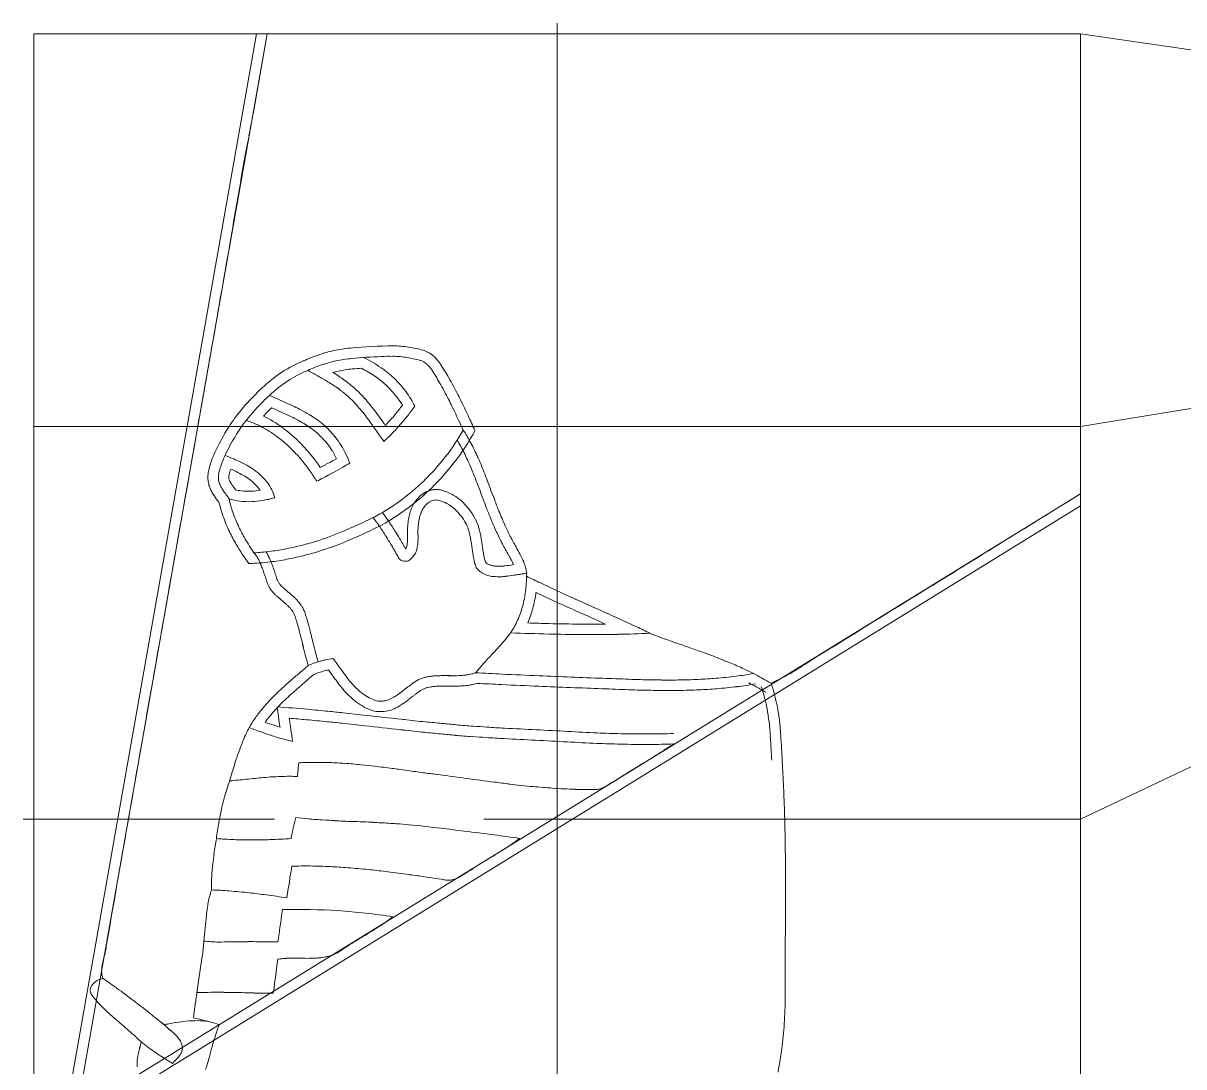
# Model space of a CAD drawing. Header units: millimetres. Extents: x 160 to 2377, y 550 to 2070.
# Drawn here: x 160 to 1268, y 1074 to 2070 of the extents above; entities that cross this region are included whole.
import ezdxf

# ---------------------------------------------------------------- set-up
doc = ezdxf.new("R2010")
doc.units = ezdxf.units.MM
doc.layers.get('0').update_dxf_attribs({"color": 6, "lineweight": 0, "true_color": 0xff00ff})
for name, color, linetype, lineweight, true_color in [('1', 1, 'Continuous', 0, 0xff0000), ('2', 6, 'Continuous', 0, 0xff00ff), ('4', 3, 'Continuous', 0, 0x00ff00), ('B3', 4, 'Continuous', 0, 0x00ffff), ('giallo', 2, 'Continuous', 13, 0xffff00)]:
    doc.layers.add(name, color=color, linetype=linetype, lineweight=lineweight, true_color=true_color)

msp = doc.modelspace()

# ---------------------------------------------------------------- linework, layer by layer
msp.add_line((379.9, 1985.2), (393.1, 2060))
at = {"lineweight": 0}
msp.add_line((640.9, 1544.7), (640.8, 1542), dxfattribs=at)
for centre, radius, start, end in [((-1523.7, 2326.7), 1933.9, 349.1419, 349.829), ((-892.2, 2205.6), 1291, 348.301, 349.1419), ((-38285.6, 8583.4), 39223.6, 350.12898, 350.25431), ((-58507.8, 12102.2), 59749.7, 350.02744, 350.128985), ((-71547.6, 14395.1), 72989.5, 349.973466, 350.02744), ((510.1, 1631.7), 120.3, 88.5545, 93.9413), ((510.4, 1642.9), 109.2, 81.3735, 88.5545), ((512.9, 1659.6), 92.3, 73.5636, 81.3735), ((535.8, 1735), 13.5, 61.6981, 76.2932), ((534, 1731.6), 17.3, 48.8354, 61.6981), ((531.4, 1728.6), 21.3, 40.0886, 48.8354), ((522.1, 1720.8), 33.4, 33.1046, 40.0886), ((472, 1638.3), 108, 111.8472, 123.1868), ((338.1, 1601.4), 252.8, 29.708, 32.9926), ((479.3, 1627.2), 121.3, 123.1868, 133.882), ((218.7, 1533.3), 390.3, 27.0646, 29.708), ((124, 1485), 496.6, 26.2264, 27.0646), ((-111.9, 1368.7), 759.6, 25.5486, 26.2264), ((-263, 1296.5), 927, 25.1908, 25.5486), ((-229442.5, 42311.6), 233333.3, 349.943279, 349.973466), ((498.7, 1593.5), 159, 142.252, 148.8115), ((-2161.7, 403.4), 3025.3, 24.9927, 25.1908), ((543.3, 1566.5), 211.1, 148.8115, 154.5024), ((-155461.6, 254785.5), 297700.9, 301.70965, 301.744849), ((458, 1636.8), 103.5, 191.648, 199.0574), ((485.5, 1646.2), 132.5, 199.0574, 205.6038), ((309.6, 1962.2), 408.3, 292.3807, 296.8683), ((504.1, 1655.2), 153.2, 205.6038, 210.5097), ((554.5, 1684.9), 211.7, 210.5097, 214.6821), ((356.6, 1841.2), 278.5, 284.0323, 287.2027), ((348.3, 1868.3), 306.8, 287.2027, 292.3807), ((437672.3, -75999.8), 444191.4, 169.943279, 169.960664), ((370.3, 1770.8), 206.7, 272.8089, 276.8353), ((354.3, 1542.5), 34.1, 33.5171, 40.0287), ((367.5, 1794.3), 230.3, 276.8353, 280.6497), ((364.8, 1808.4), 244.6, 280.6497, 284.0323), ((347.2, 1537.8), 42.6, 27.6935, 33.5171), ((340.8, 1534.4), 49.8, 23.5515, 27.6935), ((312.1, 1521.9), 81.1, 20.306, 23.5515), ((299.9, 1517.4), 94.2, 18.8187, 20.306), ((-104.4, 1379.6), 521.3, 18.1865, 18.8187), ((658.7, 1630.3), 281.9, 198.1865, 199.2601), ((523.4, 1543), 117.4, 352.3658, 359.5241), ((1022.1, 2306.9), 854.7, 243.503, 244.4793), ((473.6, 1565.6), 85.9, 199.2601, 201.2053), ((413.7, 1542.2), 21.5, 200.6338, 207.2879), ((415.9, 1543.3), 24, 207.2879, 213.5899), ((417.9, 1544.6), 26.4, 213.5899, 218.7719), ((1211.7, 2703.9), 1294.6, 244.4793, 245.2726), ((424.6, 1550), 35, 218.7719, 223.2717), ((429.4, 1554.5), 41.6, 223.2717, 226.3695), ((447.9, 1573.9), 68.4, 226.3695, 228.785), ((456.1, 1583.3), 80.9, 228.785, 229.9044), ((667, 1833.8), 408.3, 229.9044, 230.4026), ((665.8, 1832.4), 406.4, 229.9027, 230.4029), ((240.9, 1318.7), 260.2, 49.6685, 50.4026), ((537, 1541.1), 103.7, 344.7478, 352.3658), ((1332.9, 2967.2), 1584.5, 245.2726, 245.6991), ((2688.4, 5969), 4878.1, 245.6991, 245.9422), ((2687.9, 5968), 4877, 245.6991, 245.9422), ((-43266, 73193.7), 84244.9, 301.632655, 301.70965), ((360.4, 1459.4), 75.6, 48.3064, 49.6685), ((370, 1470.3), 61.1, 45.624, 48.3064), ((385.8, 1486.4), 38.5, 42.2451, 45.624), ((390.2, 1490.3), 32.7, 37.4512, 42.2451), ((396.1, 1494.9), 25.1, 31.985, 37.4512), ((397.9, 1496), 23.1, 25.4792, 31.985), ((543.8, 1539.3), 96.7, 336.0825, 344.7478), ((-3672.7, -8279.5), 10725.8, 65.81847, 65.94219), ((-3674.9, -8284.3), 10731.1, 65.8185, 65.94217), ((399.6, 1496.8), 21.2, 18.6899, 25.4792), ((253.5, 1448.4), 175.1, 16.586, 18.3776), ((173.7, 1424.6), 258.4, 15.111, 16.586), ((553.1, 1535.1), 86.5, 326.9175, 336.0825), ((8.2, -82), 1739.8, 65.5114, 65.8185), ((88.7, 94.8), 1545.6, 64.837, 65.5114), ((116.7, 1409.2), 317.4, 14.2722, 15.111), ((-373.1, 1284.6), 822.8, 13.7513, 14.2722), ((339.9, 629.4), 954.9, 63.979, 64.837), ((5162.4, 2639.3), 4876.1, 193.7513, 193.8641), ((5164.3, 2639.8), 4878, 193.7513, 193.8641), ((755.3, 1551.6), 336.7, 193.8641, 194.2936), ((786.7, 1559.6), 369.1, 194.2936, 195.3568), ((502.8, 1212.6), 255.3, 100.5977, 102.2978), ((310.9, 1353), 182.3, 36.4195, 37.3305), ((1420.7, 666.5), 943.7, 122.1798, 122.9498), ((-465.4, 2499.6), 1375.9, 310.2912, 310.719), ((642.1, 1519.9), 219.1, 195.3568, 196.7367), ((456, 1407.1), 55, 109.7951, 115.5926), ((464.8, 1382.8), 80.9, 105.013, 109.7951), ((469.7, 1364.2), 100.1, 102.2978, 105.013), ((151.7, 1235.6), 380.1, 35.7887, 36.4195), ((-250.7, 945.4), 876.2, 35.5572, 35.7888), ((1075.8, 1893.7), 754.4, 215.5572, 215.8262), ((672.2, 1821.2), 432.4, 301.2691, 302.9498), ((734.3, 1076.9), 485, 130.9144, 132.3208), ((1035.3, 729.6), 944.6, 130.2912, 130.9144), ((691.1, 1615.9), 279.8, 215.8265, 217.6001), ((558.9, 1514.1), 113.1, 217.6001, 220.3907), ((550.9, 1415.2), 31, 117.0273, 124.3731), ((551.4, 1414.3), 32.1, 110.1615, 117.0273), ((553.4, 1408.8), 37.9, 103.8451, 110.1615), ((554.6, 1403.9), 42.9, 98.9476, 103.8451), ((557.3, 1386.7), 60.3, 94.8186, 98.9476), ((558.4, 1373.4), 73.7, 92.1612, 94.8186), ((560.7, 1313.7), 133.4, 90.1868, 92.1612), ((561.3, 1123.6), 323.5, 88.7711, 90.1907), ((561.3, 1122.5), 324.7, 88.7727, 90.1868), ((571.2, 1582.5), 135.5, 268.7727, 272.1618), ((573.1, 1532.1), 85, 272.1618, 275.1346), ((575.6, 1503.9), 56.7, 275.1346, 278.7766), ((576.8, 1496.1), 48.8, 278.7766, 283.7555), ((579.2, 1486.2), 38.6, 283.7555, 289.3532), ((638.6, 1036.4), 467.2, 61.01, 62.0478), ((510.5, 805.2), 731.5, 60.1806, 61.01), ((824.2, 1557.7), 128, 292.9961, 295.6684), ((809.6, 1588.2), 161.8, 295.6684, 298.0455), ((798.2, 1609.5), 186, 298.0455, 299.8119), ((754.8, 1685.2), 273.3, 299.8119, 301.2691), ((78273.1, -12373.6), 79203.6, 169.960664, 170.001835), ((579.9, 1246.4), 255.7, 132.3208, 134.2578), ((541.3, 1499.1), 89.9, 220.3907, 225.3823), ((519.5, 1477.1), 58.9, 225.3823, 231.5494), ((514.5, 1470.8), 50.9, 231.5494, 239.862), ((435.7, 1544.1), 141.4, 305.2177, 307.7704), ((130887.3, -166812.6), 212841.3, 127.769061, 127.770398), ((595.7, 1344.3), 114.6, 125.8634, 127.3249), ((561.8, 1391.1), 56.8, 123.7878, 125.8634), ((551.5, 1414.4), 32, 124.3731, 131.6087), ((761.1, 1397.8), 120.7, 15.6146, 20.3832), ((733.4, 1390.1), 149.4, 11.329, 15.6146), ((504.6, 1319.2), 150.9, 137.2822, 140.8573), ((548.6, 1278.5), 210.9, 134.2578, 137.2822), ((510.5, 1463.9), 42.9, 239.862, 248.9151), ((501.8, 1441.6), 19, 249.3997, 264.6127), ((501.7, 1440.9), 18.2, 264.6127, 280.126), ((501.2, 1443.7), 21.1, 280.126, 291.8592), ((495.6, 1457.5), 36, 291.8592, 300.8364), ((489.5, 1467.8), 48, 300.8364, 305.2177), ((712.1, 1385.8), 171.2, 8.1089, 11.329), ((490.9, 1330.3), 133.3, 140.8573, 145.4824), ((635.1, 1374.8), 248.9, 5.4389, 8.1089), ((471.9, 1343.4), 110.2, 145.4824, 150.5689), ((578, 1369.4), 306.3, 3.8528, 5.4389), ((193.5, 1343.5), 691.6, 2.7973, 3.8528), ((68417.9, -10636.2), 69196.4, 170.001835, 170.090577), ((-1376.8, 1266.8), 2263.9, 2.5288, 2.7974), ((1647.6, 1400.4), 763.5, 182.5289, 183.3251), ((-417.4, 1280.4), 1305, 2.2358, 3.3224), ((542.6, 1279.8), 197.1, 160.1727, 164.0631), ((587.7, 1266.9), 244.1, 164.0631, 167.5592), ((-833, 1264.2), 1720.9, 1.2896, 2.2358), ((619.7, 1259.9), 276.8, 167.5592, 170.2524), ((722.3, 1242.2), 381, 170.2524, 172.5481), ((-1132.5, 1257.5), 2020.5, 0.6253, 1.2896), ((-2370, 1244), 3258.1, 0.1022, 0.6253), ((42648.5, -6134.3), 43036.8, 170.09058, 170.2031), ((414, 1217.2), 78.4, 161.2429, 165.4737), ((-2820.5, 1243.2), 3708.6, 359.8612, 0.1022), ((454.1, 1208), 119.5, 169.1877, 171.8005), ((436.6, 1211.4), 101.7, 165.4737, 169.1877), ((-20630.5, 1286.3), 21518.6, 359.76113, 359.86118), ((-20627.8, 1286.3), 21515.9, 359.76113, 359.86119), ((527.3, 1197.5), 193.4, 171.8005, 173.8537), ((705.8, 1178.3), 373, 173.8537, 175.7551), ((48.2, 1227.1), 286.4, 353.2786, 355.7551), ((203.8, 1192.3), 35.7, 349.2332, 354.1367), ((11606.4, 1151.9), 10718.6, 179.76113, 179.94294), ((334, 1151.8), 100.3, 165.3258, 167.5566), ((-47.5, 1251.7), 294, 345.3258, 346.087), ((153.7, 1201.8), 86.7, 346.087, 349.2332), ((264.1, 1165), 29.2, 172.2479, 178.7077), ((258.9, 1165.1), 24, 178.7077, 188.5351), ((289.9, 1161.5), 55.3, 167.5566, 172.2479), ((236.8, 1143.6), 13.7, 129.1258, 140.3062), ((239.6, 1140.2), 18.1, 119.404, 129.1258), ((240.1, 1139.3), 19.1, 110.4727, 119.404), ((239.2, 1141.8), 16.5, 100.855, 110.4727), ((254.3, 1164.4), 19.3, 188.5351, 199.4975), ((7.6, 813), 413.8, 54.2624, 56.4846), ((4287.2, 1159.2), 3399.4, 179.9429, 180.2658), ((231.3, 1146.7), 7.26, 176.6628, 197.4699), ((231.6, 1146.7), 7.55, 156.824, 176.6628), ((234.1, 1147.6), 10.1, 197.4699, 215.0435), ((234.6, 1145.4), 10.9, 140.3062, 156.824), ((309.1, 1206.8), 105.7, 217.9516, 221.9702), ((-148.8, 595.6), 681.5, 52.5309, 54.2624), ((839.9, 1070.5), 519.4, 171.8177, 172.9382), ((468.7, 1143.2), 419.1, 356.581, 0.0364), ((339.6, 1234.2), 146.7, 221.9702, 225.3801), ((-286.6, 415.8), 908.1, 52.0347, 52.5309), ((-716.1, -134.6), 1606.3, 51.6616, 52.0347), ((1297.4, 1013.8), 980.5, 172.9382, 173.7537), ((361.7, 1256.6), 178.2, 225.3801, 227.5333), ((481, 1386.9), 354.9, 227.5333, 229.0591), ((115.6, 917), 265.5, 51.5345, 51.6616), ((-149485.4, -187389.7), 240764.7, 51.530258, 51.534478), ((-149355.1, -187225.7), 240555.2, 51.530258, 51.534481), ((-558, -2375.8), 3605.5, 75.7133, 75.8604), ((756.9, 1705), 775.9, 229.0591, 229.6552), ((-221.2, 553.5), 734.9, 49.0258, 49.6552), ((353.8, 820.4), 299.4, 99.0048, 101.3957), ((320.7, 1139.1), 36.3, 223.9584, 226.6606), ((346.8, 1166.7), 74.3, 226.6606, 228.5494), ((343, 1162.5), 68.6, 228.5494, 229.2008), ((1141.7, 2087.7), 1290.9, 229.2008, 229.351), ((1137.1, 2082.4), 1283.8, 229.2005, 229.3514), ((328.6, 979.3), 138.5, 95.4889, 99.0048), ((326.1, 1005.4), 112.3, 89.6632, 95.4889), ((326.3, 1038.7), 79, 82.7173, 89.6632), ((105.4, 229.1), 917.5, 75.4218, 75.7133), ((264.4, 833.5), 292.6, 74.6584, 75.7689), ((263.6, 830.5), 295.6, 73.5536, 74.6584), ((525.3, 1046.6), 190.4, 160.8036, 162.6415), ((472.9, 1064.9), 134.9, 158.6201, 160.8036), ((488.9, 1142), 398.9, 353.0388, 356.581), ((33.4, 846.7), 346.6, 47.468, 49.0258), ((148.5, 972.1), 176.4, 45.2842, 47.468), ((205.5, 1110.4), 68.4, 347.5758, 349.0881), ((373.3, 1221.1), 159.5, 230.8359, 233.7528), ((220, 1014.2), 124.1, 46.8787, 49.351), ((278.7, 1076.9), 38.2, 42.4224, 46.8787), ((286.3, 1083.8), 27.9, 32.5681, 42.4224), ((297.1, 1090.7), 15, 19.1197, 32.5681), ((809.3, 963.1), 486.5, 163.7777, 164.5616), ((564.6, 1034.3), 231.6, 162.6415, 163.7777), ((374.5, 1064.3), 106.8, 166.9991, 170.0757), ((498.3, 1035.7), 233.8, 166.4215, 166.9991), ((-340.8, 1238.3), 629.4, 346.4216, 346.6363), ((-339.3, 1238), 627.8, 346.4215, 346.6366), ((99.1, 1133.8), 177.3, 346.6366, 347.5758), ((422.9, 1288.8), 243.4, 233.7528, 236.114), ((453.2, 1333.9), 297.8, 236.114, 237.3605), ((293, 1097.8), 21.1, 323.0806, 330.8634), ((298.8, 1091.3), 13.2, 9.9321, 19.1197), ((297.2, 1091.8), 14.8, 342.9743, 351.3368), ((299.7, 1091.5), 12.3, 0.4013, 9.9321), ((299.4, 1091.5), 12.6, 351.3368, 0.4013), ((-357.5, 1276.2), 721.6, 344.3713, 344.818), ((1552.3, 757.9), 1257.3, 164.5616, 164.818), ((500.9, 1140.5), 386.8, 349.2777, 353.0388), ((301.8, 1076), 33.1, 174.8509, 184.0769), ((313, 1075), 44.3, 170.0757, 174.8509), ((813.9, 1897), 966.5, 237.3605, 238.0523), ((361.7, 1023.7), 79.6, 135.5398, 138.0282), ((235.7, 1147.4), 97, 315.5398, 317.5831), ((276.1, 1110.5), 42.2, 317.5831, 323.0806), ((138.7, 1134.3), 205.5, 342.0681, 343.3961), ((-29.5, 1184.4), 381.1, 343.3961, 344.3713)]:
    msp.add_arc(centre, radius, start, end, dxfattribs=at)
at = {"layer": '1'}
for p, q in [((670, 2060), (670, 2070)), ((170, 2060), (170, 560)), ((170, 2060), (1170, 2060)), ((670, 2060), (670, 560)), ((1170, 2060), (1170, 560)), ((160, 1310), (170, 1310)), ((170, 1310), (400, 1310)), ((600, 1310), (1170, 1310))]:
    msp.add_line(p, q, dxfattribs=at)
at = {"layer": '2'}
for p, q in [((606.3, 1625.4), (606.3, 1625.4)), ((608.7, 1619), (608.7, 1619)), ((537, 1583.5), (537, 1583.5)), ((537, 1576.5), (537, 1576.5)), ((629.5, 1572.1), (629.5, 1572.1)), ((633.3, 1565.3), (633.3, 1565.3)), ((631.6, 1543.5), (631.6, 1543.5)), ((634.7, 1543.9), (634.7, 1543.9)), ((486.5, 1399.2), (486.5, 1399.2)), ((522.6, 1395.2), (522.6, 1395.2)), ((558.8, 1301.3), (558.8, 1301.3)), ((581.3, 1298.7), (581.3, 1298.7)), ((419.2, 1177.4), (419.2, 1177.4)), ((435.2, 1177.2), (435.2, 1177.2))]:
    msp.add_line(p, q, dxfattribs=at)
msp.add_arc((516.7, 1320.4), 431.6, 91.9709, 95.7492, dxfattribs=at)
at = {"layer": '2', "lineweight": 0}
for centre, radius, start, end in [((493.8, 1602.8), 149.2, 108.7863, 114.5384), ((484.7, 1629.4), 121.1, 102.4009, 108.7863), ((482.2, 1640.9), 109.3, 94.5951, 102.4009), ((428.9, 1636.9), 127.1, 54.9946, 63.7413), ((439.7, 1652.3), 108.4, 46.521, 54.9946), ((773.1, 2334.7), 686.9, 240.2049, 241.1219), ((297.3, 1471.9), 298.4, 59.011, 61.1219), ((445.7, 1658.7), 99.6, 36.6306, 46.521), ((353.3, 1565.1), 189.7, 57.1918, 59.011), ((386, 1615.9), 129.2, 54.9879, 57.1918), ((395.6, 1629.6), 112.5, 52.0269, 54.9879), ((409.9, 1647.8), 89.3, 48.7041, 52.0269), ((564.2, 1533.9), 247.5, 133.0773, 136.968), ((713.2, 2430.3), 783.1, 246.0425, 246.6491), ((95.2, 998.7), 776.1, 66.037, 66.6491), ((261.2, 1372.4), 367.2, 64.5255, 66.037), ((402, 1638.4), 101.6, 45.0765, 48.8641), ((383.4, 1619.8), 127.9, 41.701, 45.0765), ((454.6, 1665.3), 88.5, 26.1366, 36.6306), ((542.7, 1553.9), 218.1, 136.968, 141.1124), ((339.1, 1535.9), 186.1, 62.4025, 64.5255), ((354.7, 1565.7), 152.4, 59.0134, 62.4025), ((377.9, 1604.3), 107.4, 54.9766, 59.0134), ((369, 1607), 147.2, 39.1979, 41.701), ((314.5, 1562.5), 217.6, 37.1388, 39.1979), ((239.1, 1924.8), 368.3, 321.3121, 323.2137), ((343.3, 1599.7), 95.8, 65.2752, 71.9384), ((340.2, 1593), 103.2, 58.8534, 65.2752), ((385.4, 1614.9), 94.5, 49.7051, 54.9766), ((396, 1627.5), 78, 43.9031, 49.7051), ((212.2, 1485.1), 345.8, 34.7778, 37.1388), ((352.8, 1832.1), 221.6, 315.9607, 319.0247), ((327.9, 1853.7), 254.6, 319.0247, 321.3121), ((337, 1587.8), 109.3, 53.1159, 58.8534), ((326.9, 1574.3), 126.1, 47.7741, 53.1159), ((406.4, 1634.5), 65.6, 38.0198, 45.7701), ((393.2, 1624.2), 82.4, 31.1014, 38.0198), ((1101.2, 2102.4), 736.5, 214.7778, 215.8864), ((386.1, 1799.8), 175.2, 312.5142, 315.9607), ((390.3, 1790.2), 218.9, 322.2825, 330.2594), ((449.3, 1596.5), 156.2, 28.399, 33.0104), ((319.8, 1566.4), 136.8, 43.218, 47.7741), ((382.5, 1617.7), 95, 25.897, 31.1014), ((391.6, 1565.3), 221.8, 24.5299, 28.399), ((463.2, 1605.7), 121.9, 157.591, 159.1193), ((569.9, 1561.8), 237.2, 156.9138, 157.591), ((42.8, 1786.4), 335.8, 336.9138, 337.3923), ((279.7, 1461.1), 209.4, 67.1074, 69.5969), ((310.7, 1534.4), 129.8, 63.9455, 67.1074), ((301.6, 1549.3), 161.8, 39.0288, 43.218), ((348.4, 1601.2), 132.9, 21.4975, 25.897), ((391, 1789.6), 217.9, 314.2879, 322.2825), ((346.1, 1544.5), 271.9, 22.231, 24.5299), ((374, 1635.6), 27.6, 169.0476, 179.2007), ((392.5, 1632), 46.4, 161.2263, 169.0476), ((409.3, 1626.3), 64.1, 159.1193, 161.2263), ((320.4, 1554.3), 107.7, 59.2309, 63.9455), ((337.1, 1582.3), 75.1, 53.5843, 59.2309), ((343.9, 1591.6), 63.6, 45.7453, 53.5843), ((290.4, 1540.3), 176.2, 35.4885, 39.0288), ((264.8, 1522), 207.6, 32.2274, 35.4885), ((149.5, 2211.1), 647.2, 298.0104, 298.291), ((73.4, 2352.5), 807.8, 298.291, 299.0125), ((235.2, 2060.7), 474.1, 299.0125, 299.9542), ((11.6, 1407.8), 633.2, 20.7248, 22.231), ((361.9, 1636.2), 15.5, 180.7718, 190.968), ((364.6, 1636.7), 18.2, 190.968, 200.3563), ((367.6, 1637.8), 21.4, 200.3563, 207.0841), ((354.7, 1602.6), 48.1, 36.734, 45.7453), ((358.2, 1605.2), 43.8, 25.9793, 36.734), ((-6170.5, 14092), 14104.6, 297.95033, 298.01043), ((393.6, 1786.9), 214.2, 306.0406, 314.2879), ((-808.4, 1097.5), 1510, 20.4634, 20.7248), ((379.9, 1644.1), 35.3, 207.0841, 212.3237), ((386.9, 1648.6), 43.5, 212.3237, 214.8086), ((499.5, 1726.8), 180.7, 214.8086, 216.0284), ((216.9, 1521.3), 168.8, 34.7209, 36.0284), ((359.9, 1606), 41.9, 14.9799, 25.9793), ((3477.3, 2696.8), 3064.5, 200.4638, 200.5921), ((1650.7, 2010.5), 1113.1, 200.5922, 201.0135), ((322.5, 1594.5), 40.3, 32.0462, 34.7209), ((373.8, 1672.1), 58.8, 253.0182, 263.2559), ((375.4, 1685.5), 72.3, 263.2559, 272.4875), ((374.9, 1697.3), 84.1, 272.4875, 279.3625), ((369, 1732.9), 120.2, 279.3625, 285.1118), ((400, 1778.2), 203.4, 297.5764, 306.0406), ((563.6, 1593.5), 25.3, 145.0465, 153.9942), ((559.7, 1596.2), 20.5, 132.1254, 145.0465), ((555.1, 1601.3), 13.6, 116.2519, 132.1254), ((554.4, 1602.6), 12.2, 106.2914, 116.2519), ((554.3, 1603.1), 11.6, 96.0783, 106.2914), ((554.3, 1602.8), 12, 86.3893, 96.0783), ((554.2, 1600.9), 13.9, 77.398, 86.3893), ((549.7, 1584.2), 31.1, 61.0949, 76.0366), ((545.6, 1576.8), 39.6, 47.8586, 61.0949), ((1096.2, 1797.5), 519.2, 201.0135, 201.6305), ((360.1, 1492.9), 170.3, 34.7557, 38.061), ((571.1, 1590), 33.5, 161.9212, 169.4561), ((569.8, 1590.4), 32.2, 153.9942, 161.9212), ((541.3, 1572), 46, 37.55, 47.8586), ((534.6, 1566.9), 54.5, 28.081, 37.55), ((960.1, 1743.5), 372.7, 201.6305, 204.0444), ((290.4, 1444.6), 255.1, 32.0555, 34.7557), ((612.6, 1583.3), 75.6, 175.7634, 179.8861), ((564.8, 1586.9), 27.7, 168.9383, 175.7634), ((565.1, 1591.1), 27.5, 169.4561, 177.7829), ((551.1, 1575.6), 35.9, 19.9943, 28.0928), ((536, 1570.2), 51.9, 13.2651, 19.9943), ((813.6, 1678.1), 212.3, 204.0444, 207.2431), ((241, 1413.6), 313.4, 30.5824, 32.0555), ((495.2, 1576.6), 41.8, 350.395, 357.3934), ((734.7, 1583.1), 197.7, 179.8931, 180.5247), ((191.5, 1578.1), 345.6, 0.1623, 0.5247), ((403.6, 1578.7), 133.5, 359.0445, 0.1623), ((475.5, 1577.5), 61.5, 357.3934, 359.0413), ((524.1, 1567.3), 64.1, 9.6472, 13.2651), ((392, 1544.9), 198.1, 7.5891, 9.6472), ((696.4, 1614.2), 78.9, 204.9246, 207.7106), ((805.2, 1671.4), 201.8, 207.7106, 209.4511), ((-279.2, 1106.2), 917.7, 29.7216, 30.5824), ((519.2, 1571.9), 17.3, 325.7939, 340.5347), ((515.6, 1573.2), 21.1, 340.5347, 350.395), ((2876.9, 1876), 2308.7, 187.5891, 187.7018), ((709.8, 1582.9), 122, 187.7018, 188.192), ((732.2, 1586.1), 144.5, 188.192, 189.4477), ((805.2, 1671.4), 201.8, 209.4511, 209.4522), ((1150, 1866.1), 597.8, 209.4522, 209.6908), ((142.3, 1291.5), 562.2, 29.4368, 29.6908), ((399.9, 1436.9), 266.4, 28.8114, 29.4368), ((514.3, 1499.8), 135.8, 27.9343, 28.8105), ((547.3, 1517.3), 98.5, 24.6325, 27.9343), ((524.3, 1563.4), 6.95, 198.604, 230.5825), ((524.7, 1563.9), 7.64, 230.5825, 261.0604), ((524.8, 1564.2), 7.96, 261.0604, 290.3201), ((525, 1563.6), 7.28, 290.3201, 320.947), ((520.2, 1571.2), 16, 310.4855, 325.7939), ((672.6, 1576.2), 84.1, 189.4477, 191.0938), ((652, 1572.2), 63.2, 191.0938, 196.7556), ((629.2, 1565.3), 39.4, 196.7556, 203.9291), ((585.6, 1534.8), 56.4, 20.2703, 24.6325), ((594, 1538), 47.4, 13.881, 20.2703), ((610.9, 1565.5), 23.9, 222.4897, 230.1224), ((609.8, 1564.2), 22.2, 230.1224, 238.0326), ((609.9, 1564.4), 22.4, 238.0326, 245.8072), ((610.9, 1566.7), 24.9, 245.8072, 253.1786), ((611.9, 1569.8), 28.2, 253.1786, 264.1427), ((614, 1590.3), 48.8, 264.1427, 272.48), ((613.3, 1606.3), 64.9, 272.48, 276.5888), ((599.5, 1725.5), 184.8, 276.5888, 279.0224), ((512.2, 2275.4), 741.6, 279.0224, 279.2635), ((680.3, 1244.6), 302.8, 98.6725, 99.2632), ((680.3, 1244.6), 302.8, 99.2632, 99.2641), ((658.2, 1389.9), 155.8, 97.3158, 98.6719), ((647.9, 1470), 75, 95.3616, 97.3158), ((604, 1540.4), 37.1, 6.6549, 13.881), ((499.7, 1584.3), 158.5, 320.4768, 322.5493), ((723.2, 4027.2), 2541.1, 267.7974, 268.6221), ((703.4, 3201.7), 1715.4, 268.6221, 269.626), ((701.9, 2973), 1486.7, 269.626, 270.9896), ((707.5, 2646.2), 1159.8, 270.9896, 272.5335), ((947.9, 1967), 515.5, 248.4815, 249.6783), ((44.2, 1991.2), 769.4, 317.2262, 317.8134), ((400.8, 1668), 288.1, 317.8134, 318.773), ((441.1, 1632.7), 234.6, 318.773, 320.4768), ((1151.6, 2517.2), 1102.2, 249.6783, 250.4967), ((1780.7, 4293.4), 2986.4, 250.4967, 250.751), ((3252.7, -977.2), 3601.7, 137.2262, 137.3823), ((290.2, 24.9), 1534.8, 70.2562, 70.751), ((529.9, 692.8), 825.2, 69.1963, 70.2562), ((663.9, 1045.4), 447.9, 67.7577, 69.1963), ((742, 1327.6), 193.4, 139.181, 140.8234), ((839.9, 1242.9), 322.9, 137.9098, 139.181), ((834.2, 1248.1), 315.1, 137.3823, 137.9098), ((692.3, 1114.9), 372.9, 65.5615, 67.7577), ((733.9, 1206.4), 272.4, 62.9918, 65.5615), ((784.3, 5056.2), 3611.5, 266.9481, 267.352), ((938.6, 8391.5), 6950.4, 267.35199, 267.64315), ((1238.9, 15689.7), 14254.8, 267.64315, 267.7653), ((24.2, -15439.5), 16898.1, 87.66225, 87.7653), ((981.6, 8504), 7064.5, 267.82478, 268.02865), ((784.9, 2789.9), 1347.1, 268.0286, 268.4955), ((780.1, 2607.5), 1164.6, 268.4955, 269.4884), ((776.2, 2168.5), 725.6, 269.4884, 270.7463), ((777.6, 2059.9), 617, 270.7463, 272.5405), ((784.3, 1909), 465.9, 272.5405, 274.6054), ((788.3, 1859.9), 416.7, 274.6054, 277.2068), ((797.4, 1788.1), 344.3, 277.2068, 280.0687), ((489.7, 1336.9), 129, 151.9672, 154.8217), ((644.3, 2108.2), 759.7, 249.3084, 250.2717), ((301.4, -9.1), 1420, 84.782, 85.4482), ((2847, 1761.3), 2458.6, 188.3008, 188.4318), ((-1996.4, 1043.4), 2437.7, 8.2997, 8.4318), ((243.7, -641.3), 2054.8, 84.2281, 84.782), ((197.4, -1099), 2514.9, 83.8993, 84.2281), ((-153.3, -4379.8), 5814.3, 83.68308, 83.89929), ((24786.5, 220911.5), 220853.2, 263.68307, 263.691868), ((517.6, 1323.8), 159.8, 154.8217, 157.3866), ((515.6, 1749.5), 378.6, 250.2717, 251.6363), ((494.7, 1686.3), 312, 251.6363, 253.8054), ((469.7, 1600.4), 222.5, 253.8054, 256.3739), ((-714.8, 1230.3), 1142.5, 7.9714, 8.2997), ((-163.7, 1307.5), 586, 7.513, 7.9714), ((647.8, 2550.2), 1161.7, 263.6919, 263.8132), ((892.2, 4804.1), 3428.9, 263.8132, 264.1596), ((742.1, 3336.5), 1953.6, 264.1596, 264.6184), ((643.2, 2190), 802.9, 263.9699, 264.9737), ((666.2, 2451.7), 1065.7, 264.9737, 265.8451), ((680, 2641.2), 1255.6, 265.8451, 266.4506), ((729.9, 3447.1), 2063.1, 266.4506, 266.9229), ((844.9, 5585.2), 4204.3, 266.9229, 267.3355), ((605.7, 1289.9), 254.2, 159.3503, 161.0093), ((537.6, 1315.5), 181.4, 157.3866, 159.3503), ((525.6, -1276), 2664.3, 86.6844, 87.3355), ((782.3, 3107.5), 1726.7, 266.5913, 267.5256), ((756.7, 2513.6), 1132.2, 267.5256, 268.6794), ((753, 2356), 974.6, 268.6794, 270.2741), ((-422.1, 3277.2), 2245.3, 301.5496, 302.1122), ((754.1, 2133.6), 752.2, 270.2741, 272.0894), ((417.1, 1940), 666.5, 302.1122, 303.1448), ((938.4, 1181.1), 604.3, 162.0614, 162.8125), ((656.5, 1272.4), 308, 161.0093, 162.0614), ((3783.1, 982.8), 3381.4, 173.5286, 173.6401), ((438.8, 1059.3), 305, 90.2492, 92.9089), ((439.1, 990.8), 373.5, 87.8459, 90.2492), ((437.3, 943.7), 420.7, 85.9703, 87.8459), ((5962.2, -7120.9), 9956.4, 121.54962, 121.62077), ((-886, 1731.1), 1301.2, 342.8154, 343.1143), ((1592.4, 978.8), 1288.9, 162.8125, 163.1143), ((3815.3, 979.3), 3413.7, 173.6401, 173.751), ((426.7, 793.1), 571.7, 84.3612, 85.9703), ((415.9, 683.2), 682.1, 83.2825, 84.3612), ((356.1, 176.2), 1192.6, 82.4666, 83.2825), ((296.2, -277.4), 1650.2, 82.2549, 82.4666), ((53, -2064.9), 3454.1, 82.1085, 82.2549), ((-689.3, -7420.8), 8861.2, 82.06032, 82.1085), ((1244.4, 6444.6), 5138.4, 262.0603, 262.1434), ((380.3, 35.9), 1328.4, 82.4494, 83.0086), ((-288.1, -5007.1), 6415.5, 82.19494, 82.44939), ((1419.1, 257.1), 1291.9, 121.8094, 122.233), ((1485, 150.9), 1416.8, 121.6208, 121.8094), ((296.3, 2072.5), 728.4, 274.7892, 276.0655), ((458.1, 550.3), 802.4, 94.907, 96.0655), ((426.7, 916.1), 435.3, 93.7175, 94.907), ((416.3, 1075.6), 275.4, 92.2221, 93.7175), ((414.8, 1115.3), 235.7, 90.1208, 92.2221), ((414.7, 1169.8), 181.2, 87.7241, 90.1208), ((1177.7, 5686.8), 4378.4, 262.1949, 262.5478), ((773.8, 2598.8), 1264, 262.5478, 263.2046), ((747.1, 2374.5), 1038.2, 263.2046, 264.4719), ((685.5, 1397.8), 64.2, 298.095, 302.2457), ((756, 1285.9), 68, 118.3251, 122.2457), ((1152.4, 680), 791.8, 122.233, 122.7741), ((711.9, 2011.5), 673.4, 264.4719, 266.0454), ((705.5, 1917.5), 579.2, 266.0454, 268.2261), ((701.4, 1787.3), 449, 268.2261, 270.703), ((706.2, 1353.6), 15.2, 272.9218, 281.2049), ((705.4, 1357.1), 18.9, 281.2049, 288.6412), ((704.4, 1360.3), 22.2, 288.6412, 293.929), ((698.9, 1372.7), 35.8, 293.929, 298.095), ((1086.3, 1149.8), 685.4, 166.3398, 167.1943), ((465.8, 1671.7), 362.8, 262.7869, 264.7158), ((482, 1846.8), 538.7, 264.7158, 266.2989), ((489.9, 1969.3), 661.4, 266.2989, 267.1842), ((546.1, 3110.1), 1803.7, 267.1842, 267.7204), ((1121.4, 1141.8), 721.4, 167.1943, 168.0272), ((183.3, -6001.6), 7315.3, 87.55911, 87.72036), ((463.7, 576), 731.6, 87.0492, 87.5591), ((464.1, 583.8), 723.8, 85.8416, 87.0492), ((485, 870.8), 436.1, 84.2858, 85.8416), ((-123.1, -4641.1), 5981.5, 83.45399, 83.74732), ((-123.1, -4641.1), 5981.5, 83.45394, 83.45399), ((185.8, -1949.1), 3271.8, 83.0574, 83.4539), ((251.5, -1409.9), 2728.6, 82.4537, 83.0573), ((911.3, 1193.4), 575.2, 170.1697, 171.6347), ((374.5, 1633.6), 343.3, 265.0038, 267.7804), ((378.4, 1735), 444.8, 267.7804, 270.2197), ((378.1, 1807.2), 517, 270.2197, 271.9857), ((368.9, 2075.3), 785.2, 271.9857, 273.4186), ((348.9, -675), 1987.3, 81.7465, 82.4537), ((490.6, 1483.8), 239.9, 303.3692, 305.2207), ((531.1, 1426.3), 169.6, 305.2207, 307.4229), ((608.4, 1238), 268.9, 171.6347, 173.7772), ((-234.8, 2658.1), 1620.2, 301.1909, 301.4432), ((288.6, 1802.2), 616.9, 301.4432, 302.2282), ((461.9, 1527.3), 292, 302.2282, 303.3692), ((559.7, 1243.3), 220, 173.7772, 177.2829), ((902.6, 1175.7), 494.1, 169.5599, 171.0285), ((429.4, 825.6), 439.8, 89.3874, 91.6616), ((428.5, 741.7), 523.7, 87.3033, 89.3874), ((425.9, 686.1), 579.3, 85.6096, 87.3033), ((413.4, 523.6), 742.3, 84.1135, 85.6096), ((730.3, 1047), 257.7, 122.6365, 123.9811), ((848.1, 863.1), 476.2, 121.6474, 122.6365), ((1068, 506.2), 895.4, 121.1909, 121.6474), ((494.9, 1246.4), 155.2, 177.2829, 181.4576), ((1406.1, 1096.2), 1003.8, 171.0285, 172.059), ((401.7, 410), 856.5, 83.0116, 84.1135), ((351.8, 2.6), 1267, 82.1056, 83.0116), ((312.1, -283.8), 1556.1, 81.5893, 82.1056), ((-45.3, -2700.5), 3999.1, 81.2671, 81.5893), ((562.6, 1279.7), 28.6, 288.0045, 295.3936), ((559.1, 1287.1), 36.7, 295.3936, 299.4632), ((533.6, 1332.1), 88.4, 299.4632, 302.0844), ((471, 1432), 206.4, 302.0844, 302.546), ((823.2, 880.1), 448.4, 122.3336, 122.546), ((664.2, 1131.3), 151.1, 121.5739, 122.3336), ((619.5, 1204.1), 65.7, 120.4216, 121.5739), ((327.2, 836.4), 406.3, 85.8252, 88.2214), ((318.8, 720.7), 522.2, 83.7117, 85.8252), ((566, 1267.4), 15.7, 255.0326, 267.0426), ((566, 1268), 16.3, 267.0426, 278.8223), ((565.7, 1270.2), 18.5, 278.8223, 288.0045), ((309.7, 638.7), 604.7, 82.1687, 83.7117), ((268.2, 336.9), 909.4, 80.9105, 82.1687), ((-7717.3, 2306.1), 8196.6, 352.30308, 352.41175), ((423.6, 654), 569.9, 86.2662, 91.6219), ((424.5, 667.2), 556.7, 80.8474, 86.2662), ((7161.1, 295.3), 6817.1, 172.30308, 172.43374), ((349.4, 1439), 276, 302.2201, 303.426), ((376.4, 1398), 227, 303.426, 305.3718), ((414.6, 1344.3), 161, 305.3718, 307.6822), ((940.6, 439.6), 885, 121.1063, 121.566), ((-269.7, 2445.4), 1457.7, 301.1063, 301.3854), ((189.4, 1692.9), 576.1, 301.3855, 302.2201), ((944.6, 1123), 616, 173.421, 174.6593), ((377, 1747.7), 555.9, 265.4195, 266.1333), ((377.3, 1751), 559.2, 266.1333, 266.845), ((363.7, 860.5), 332.6, 90.9906, 92.9731), ((370.4, 473.2), 719.9, 89.6432, 90.9906), ((362, -877.8), 2071, 89.2498, 89.6432), ((401.3, 2121), 928.1, 269.2498, 270.1276), ((604.1, 980), 248.4, 122.581, 123.9664), ((719.5, 799.4), 462.7, 121.566, 122.581), ((1102, 1047.5), 782.1, 170.2261, 171.185), ((1855.1, 970.5), 1466.4, 171.9314, 172.2766), ((413.2, 1118.6), 58.6, 96.2024, 99.7849), ((415.8, 1095.2), 82.1, 93.176, 96.2024), ((416.7, 1077.9), 99.5, 91.1969, 93.176), ((418.3, 1001.9), 175.5, 89.7109, 91.1969), ((417.1, 774.5), 402.9, 88.5708, 89.7082), ((431.8, 1362.3), 185.1, 268.5708, 271.0466), ((433.1, 1291.1), 113.9, 271.0503, 273.2755), ((435.4, 1251.8), 74.5, 273.2755, 276.0267), ((436.5, 1240.7), 63.4, 276.0267, 279.891), ((439.2, 1225.7), 48.1, 279.891, 284.3261), ((440.3, 1221), 43.3, 284.3261, 289.8144), ((442.4, 1215.4), 37.3, 289.8144, 295.7281), ((443, 1214.1), 35.9, 295.7281, 302.1105), ((443, 1214), 35.8, 302.1105, 308.5018), ((1091.2, 1049.2), 771.1, 171.185, 171.5848), ((11068.5, -279), 10764.1, 172.27663, 172.40405), ((8719.3, -79.3), 8482.3, 171.58475, 171.70529), ((341.3, 797.8), 347, 91.1853, 92.5706), ((344.1, 662.6), 482.2, 90.0102, 91.1853), ((344.1, 562.6), 582.2, 89.2583, 90.0102), ((337.1, 15.7), 1129.1, 88.7185, 89.2583), ((309.6, -1213), 2358.2, 88.4964, 88.7185), ((439.7, 3744.7), 2601.2, 268.4964, 268.6977), ((407.4, 2323.9), 1180.1, 268.6977, 269.2167), ((399.4, 1739), 595.1, 269.2167, 269.9474)]:
    msp.add_arc(centre, radius, start, end, dxfattribs=at)
at = {"layer": '4'}
for p, q in [((1170, 2060), (2377, 1883)), ((2377, 1883), (1170, 1685)), ((1170, 1310), (2377, 1883))]:
    msp.add_line(p, q, dxfattribs=at)
at = {"layer": 'B3'}
msp.add_line((1170, 2060), (2377, 1883), dxfattribs=at)
at = {"layer": 'giallo'}
for p, q in [((382.9, 2060), (197.1, 1009.8)), ((393.1, 2060), (210.9, 1030)), ((170, 1685), (1170, 1685)), ((1170, 1620.8), (210.9, 1030)), ((1170, 1609.1), (197.1, 1009.8)), ((535.8, 1430), (536.9, 1430.9))]:
    msp.add_line(p, q, dxfattribs=at)
for centre, radius, start, end in [((493.8, 1602.8), 159.2, 108.7863, 114.5384), ((484.7, 1629.4), 131.1, 102.4009, 108.7863), ((482.2, 1640.9), 119.3, 94.6443, 102.4009), ((516.7, 1320.4), 441.6, 90.4262, 95.7363), ((510.4, 1642.9), 119.2, 81.3735, 88.5545), ((512.9, 1659.6), 102.3, 73.5636, 81.3735), ((535.8, 1735), 23.5, 61.6981, 76.2932), ((534, 1731.6), 27.3, 48.8354, 61.6981), ((531.4, 1728.6), 31.3, 40.0886, 48.8354), ((472, 1638.3), 118, 111.8472, 123.1868), ((516.7, 1320.4), 421.6, 94.563, 95.7492), ((428.9, 1636.9), 117.1, 54.9946, 62.427), ((522.1, 1720.8), 43.4, 33.1046, 40.0886), ((338.1, 1601.4), 262.8, 29.708, 32.9926), ((479.3, 1627.2), 131.3, 123.1868, 133.882), ((484.7, 1629.4), 111.1, 102.4009, 105.2635), ((353.3, 1565.1), 199.7, 57.1918, 59.2103), ((482.2, 1640.9), 99.3, 94.5951, 102.4009), ((386, 1615.9), 139.2, 54.9879, 57.1918), ((395.6, 1629.6), 122.5, 52.0269, 54.9879), ((439.7, 1652.3), 98.4, 46.521, 54.9946), ((218.7, 1533.3), 400.3, 27.0646, 29.708), ((564.2, 1533.9), 257.5, 133.0773, 136.968), ((409.9, 1647.8), 99.3, 48.7041, 52.0269), ((402, 1638.4), 111.6, 45.0765, 48.8641), ((445.7, 1658.7), 89.6, 31.3315, 46.521), ((542.7, 1553.9), 228.1, 136.968, 141.1124), ((383.4, 1619.8), 137.9, 41.701, 45.0765), ((369, 1607), 157.2, 39.1979, 41.701), ((124, 1485), 506.6, 26.2264, 27.0646), ((-111.9, 1368.7), 769.6, 25.5486, 26.2264), ((498.7, 1593.5), 169, 142.252, 148.8115), ((564.2, 1533.9), 237.5, 134.6598, 137.318), ((95.2, 998.7), 766.1, 66.037, 66.7737), ((261.2, 1372.4), 357.2, 64.5255, 66.037), ((314.5, 1562.5), 227.6, 37.1388, 39.1979), ((212.2, 1485.1), 355.8, 34.3872, 37.1388), ((327.9, 1853.7), 244.6, 319.0247, 321.3121), ((239.1, 1924.8), 358.3, 321.3121, 322.207), ((-263, 1296.5), 937, 25.1908, 25.5486), ((340.2, 1593), 113.2, 58.8534, 64.0945), ((337, 1587.8), 119.3, 53.1159, 58.8534), ((339.1, 1535.9), 176.1, 62.4025, 64.5255), ((354.7, 1565.7), 142.4, 59.0134, 62.4025), ((377.9, 1604.3), 97.4, 54.9766, 59.0134), ((352.8, 1832.1), 211.6, 316.348, 319.0247), ((-2161.7, 403.4), 3035.3, 24.8963, 25.1908), ((543.3, 1566.5), 221.1, 148.8115, 154.5691), ((326.9, 1574.3), 136.1, 47.7741, 53.1159), ((319.8, 1566.4), 146.8, 43.218, 47.7741), ((385.4, 1614.9), 84.5, 49.7051, 54.9766), ((396, 1627.5), 68, 43.9031, 49.7051), ((406.4, 1634.5), 55.6, 38.0198, 45.7701), ((390.3, 1790.2), 228.9, 322.2825, 331.5644), ((301.6, 1549.3), 171.8, 39.0288, 43.218), ((393.2, 1624.2), 72.4, 31.1014, 38.0198), ((449.3, 1596.5), 146.2, 28.399, 31.1016), ((391.6, 1565.3), 211.8, 24.5299, 28.399), ((409.3, 1626.3), 74.1, 159.1193, 161.2263), ((463.2, 1605.7), 131.9, 157.591, 159.1193), ((569.9, 1561.8), 247.2, 156.9138, 157.591), ((42.8, 1786.4), 325.8, 336.9138, 337.4358), ((290.4, 1540.3), 186.2, 34.5391, 39.0288), ((73.4, 2352.5), 797.8, 298.291, 298.9196), ((382.5, 1617.7), 85, 25.3827, 31.1014), ((346.1, 1544.5), 261.9, 22.231, 24.5299), ((374, 1635.6), 37.6, 169.0476, 179.2007), ((392.5, 1632), 56.4, 161.2263, 169.0476), ((392.5, 1632), 36.4, 160.1422, 169.0476), ((310.7, 1534.4), 119.8, 63.9455, 66.61), ((320.4, 1554.3), 97.7, 59.2309, 63.9455), ((-6170.5, 14092), 14094.6, 297.98723, 298.01043), ((149.5, 2211.1), 637.2, 298.0104, 298.291), ((391, 1789.6), 227.9, 314.2879, 322.2825), ((11.6, 1407.8), 623.2, 20.7248, 22.231), ((361.9, 1636.2), 25.5, 180.7718, 190.968), ((364.6, 1636.7), 28.2, 190.968, 200.3563), ((374, 1635.6), 17.6, 169.0476, 179.2007), ((361.9, 1636.2), 5.46, 180.7718, 190.968), ((364.6, 1636.7), 8.22, 190.968, 200.3563), ((367.6, 1637.8), 11.4, 200.3563, 207.0841), ((379.9, 1644.1), 25.3, 207.0841, 212.3237), ((386.9, 1648.6), 33.5, 212.3237, 214.8086), ((337.1, 1582.3), 65.1, 53.5843, 59.2309), ((343.9, 1591.6), 53.6, 45.7453, 53.5843), ((354.7, 1602.6), 38.1, 36.734, 45.7453), ((367.6, 1637.8), 31.4, 200.3563, 207.0841), ((379.9, 1644.1), 45.3, 207.0841, 212.3237), ((386.9, 1648.6), 53.5, 212.3237, 214.8086), ((499.5, 1726.8), 170.7, 214.8086, 216.0284), ((216.9, 1521.3), 178.8, 35.2768, 36.0284), ((373.8, 1672.1), 48.8, 256.9921, 263.2559), ((375.4, 1685.5), 62.3, 263.2559, 272.4875), ((374.9, 1697.3), 74.1, 272.4875, 278.793), ((358.2, 1605.2), 33.8, 33.9038, 36.734), ((393.6, 1786.9), 224.2, 306.0406, 314.2879), ((559.7, 1596.2), 30.5, 132.1254, 145.0465), ((555.1, 1601.3), 23.6, 116.2519, 132.1254), ((554.4, 1602.6), 22.2, 106.2914, 116.2519), ((554.3, 1603.1), 21.6, 96.0783, 106.2914), ((554.3, 1602.8), 22, 86.3893, 96.0783), ((554.2, 1600.9), 23.9, 77.398, 86.3893), ((549.7, 1584.2), 41.1, 61.0949, 76.0366), ((545.6, 1576.8), 49.6, 47.8586, 61.0949), ((-808.4, 1097.5), 1500, 20.4634, 20.7248), ((3477.3, 2696.8), 3074.5, 200.4638, 200.5921), ((499.5, 1726.8), 190.7, 214.8086, 216.0284), ((216.9, 1521.3), 158.8, 34.7996, 36.0284), ((458, 1636.8), 113.5, 192.6423, 199.0574), ((569.8, 1590.4), 42.2, 153.9942, 161.9212), ((563.6, 1593.5), 35.3, 145.0465, 153.9942), ((541.3, 1572), 56, 37.55, 47.8586), ((1650.7, 2010.5), 1123.1, 200.5922, 201.0135), ((1096.2, 1797.5), 529.2, 201.0135, 201.6305), ((485.5, 1646.2), 142.5, 199.0574, 205.6038), ((400, 1778.2), 213.4, 297.5764, 306.0406), ((360.1, 1492.9), 180.3, 34.7557, 37.5546), ((565.1, 1591.1), 37.5, 169.4561, 177.7829), ((571.1, 1590), 43.5, 161.9212, 169.4561), ((534.6, 1566.9), 64.5, 28.081, 37.55), ((551.1, 1575.6), 45.9, 19.9943, 28.0928), ((960.1, 1743.5), 382.7, 201.6305, 204.0444), ((309.6, 1962.2), 418.3, 292.3807, 296.8683), ((290.4, 1444.6), 265.1, 32.0555, 34.7557), ((241, 1413.6), 323.4, 30.5824, 32.0555), ((612.6, 1583.3), 85.6, 175.7634, 179.8861), ((564.8, 1586.9), 37.7, 168.9383, 175.7634), ((536, 1570.2), 61.9, 13.2651, 19.9943), ((813.6, 1678.1), 222.3, 204.0444, 207.2431), ((504.1, 1655.2), 163.2, 205.6038, 210.5097), ((348.3, 1868.3), 316.8, 287.2027, 292.3807), ((-279.2, 1106.2), 927.7, 29.8468, 30.5824), ((495.2, 1576.6), 31.8, 350.395, 357.3934), ((734.7, 1583.1), 207.7, 179.8931, 180.5247), ((191.5, 1578.1), 335.6, 0.1623, 0.5247), ((403.6, 1578.7), 123.5, 359.0445, 0.1623), ((475.5, 1577.5), 51.5, 357.3934, 359.0413), ((524.1, 1567.3), 74.1, 9.6472, 13.2651), ((392, 1544.9), 208.1, 7.5891, 9.6472), ((696.4, 1614.2), 88.9, 204.9246, 207.7106), ((554.5, 1684.9), 221.7, 210.5097, 216.1083), ((347.2, 1537.8), 52.6, 27.6935, 31.549), ((356.6, 1841.2), 288.5, 284.0323, 287.2027), ((515.6, 1573.2), 11.1, 331.487, 350.395), ((2876.9, 1876), 2298.7, 187.5891, 187.7018), ((709.8, 1582.9), 112, 187.7018, 188.192), ((732.2, 1586.1), 134.5, 188.192, 189.4477), ((672.6, 1576.2), 74.1, 189.4477, 191.0938), ((805.2, 1671.4), 211.8, 207.7106, 209.4511), ((1150, 1866.1), 607.8, 209.4522, 209.6908), ((142.3, 1291.5), 552.2, 29.4368, 29.6908), ((370.3, 1770.8), 216.7, 271.3489, 276.8353), ((340.8, 1534.4), 59.8, 23.5515, 27.6935), ((312.1, 1521.9), 91.1, 20.306, 23.5515), ((367.5, 1794.3), 240.3, 276.8353, 280.6497), ((299.9, 1517.4), 104.2, 18.8187, 20.306), ((364.8, 1808.4), 254.6, 280.6497, 284.0323), ((652, 1572.2), 53.2, 191.0938, 198.7832), ((609.9, 1564.4), 12.4, 228.5829, 245.8072), ((610.9, 1566.7), 14.9, 245.8072, 253.1786), ((611.9, 1569.8), 18.2, 253.1786, 264.1427), ((599.5, 1725.5), 174.8, 276.5888, 279.4655), ((399.9, 1436.9), 256.4, 28.8114, 29.4368), ((514.3, 1499.8), 125.8, 27.9343, 28.8105), ((547.3, 1517.3), 88.5, 23.8218, 27.9343), ((-104.4, 1379.6), 531.3, 18.1865, 18.8187), ((658.7, 1630.3), 271.9, 198.1865, 199.2601), ((614, 1590.3), 38.8, 264.1427, 272.48), ((613.3, 1606.3), 54.9, 272.48, 276.5888), ((473.6, 1565.6), 75.9, 199.2601, 201.2053), ((413.7, 1542.2), 11.5, 200.6338, 207.2879), ((415.9, 1543.3), 14, 207.2879, 213.5899), ((417.9, 1544.6), 16.4, 213.5899, 218.7719), ((424.6, 1550), 25, 218.7719, 223.2717), ((429.4, 1554.5), 31.6, 223.2717, 226.3695), ((447.9, 1573.9), 58.4, 226.3695, 228.785), ((456.1, 1583.3), 70.9, 228.785, 229.9044), ((667, 1833.8), 398.3, 229.9044, 230.4026), ((240.9, 1318.7), 270.2, 49.6685, 50.4026), ((360.4, 1459.4), 85.6, 48.3064, 49.6685), ((370, 1470.3), 71.1, 45.624, 48.3064), ((385.8, 1486.4), 48.5, 42.2451, 45.624), ((390.2, 1490.3), 42.7, 37.4512, 42.2451), ((537, 1541.1), 113.7, 344.7478, 352.6039), ((1211.7, 2703.9), 1304.6, 244.4869, 245.2726), ((1332.9, 2967.2), 1594.5, 245.2726, 245.6991), ((396.1, 1494.9), 35.1, 31.985, 37.4512), ((397.9, 1496), 33.1, 25.4792, 31.985), ((399.6, 1496.8), 31.2, 18.6899, 25.4792), ((543.8, 1539.3), 106.7, 336.8686, 344.7478), ((2687.9, 5968), 4887, 245.6991, 245.9422), ((253.5, 1448.4), 185.1, 16.586, 18.3776), ((173.7, 1424.6), 268.4, 15.111, 16.586), ((723.2, 4027.2), 2531.1, 268.1583, 268.6221), ((703.4, 3201.7), 1705.4, 268.6221, 269.626), ((-3674.9, -8284.3), 10721.1, 65.82307, 65.94217), ((116.7, 1409.2), 327.4, 14.2722, 15.111), ((-373.1, 1284.6), 832.8, 13.7513, 14.2722), ((701.9, 2973), 1476.7, 269.626, 270.5484), ((5164.3, 2639.8), 4868, 193.7513, 193.8641), ((755.3, 1551.6), 326.7, 193.8641, 194.2936), ((786.7, 1559.6), 359.1, 194.2936, 195.3568), ((642.1, 1519.9), 209.1, 195.3568, 196.5469), ((469.7, 1364.2), 90.1, 101.6263, 105.013), ((-250.7, 945.4), 866.2, 35.5572, 35.8289), ((1035.3, 729.6), 934.6, 130.2912, 130.9144), ((-465.4, 2499.6), 1385.9, 310.2912, 310.6612), ((456, 1407.1), 45, 109.7951, 113.9898), ((464.8, 1382.8), 70.9, 105.013, 109.7951), ((1075.8, 1893.7), 764.4, 215.5572, 215.8262), ((691.1, 1615.9), 289.8, 215.8265, 217.6001), ((734.3, 1076.9), 475, 130.9144, 132.3208), ((558.9, 1514.1), 123.1, 217.6001, 220.3907), ((541.3, 1499.1), 99.9, 220.3907, 225.3823), ((561.8, 1391.1), 46.8, 123.7878, 125.8634), ((551.5, 1414.4), 22, 124.3731, 131.6087), ((550.9, 1415.2), 21, 117.0273, 124.3731), ((551.4, 1414.3), 22.1, 110.1615, 117.0273), ((553.4, 1408.8), 27.9, 103.8451, 110.1615), ((554.6, 1403.9), 32.9, 98.9476, 103.8451), ((557.3, 1386.7), 50.3, 94.8186, 98.9476), ((558.4, 1373.4), 63.7, 92.1612, 94.8186), ((560.7, 1313.7), 123.4, 90.1868, 92.1612), ((561.3, 1122.5), 314.7, 88.7727, 90.1868), ((571.2, 1582.5), 145.5, 268.7727, 272.1618), ((573.1, 1532.1), 95, 272.1618, 275.1346), ((575.6, 1503.9), 66.7, 275.1346, 278.7766), ((576.8, 1496.1), 58.8, 278.7766, 283.7555), ((579.2, 1486.2), 48.6, 283.7555, 286.8914), ((784.3, 5056.2), 3621.5, 266.9776, 267.352), ((938.6, 8391.5), 6960.4, 267.35199, 267.64315), ((1238.9, 15689.7), 14264.8, 267.64315, 267.7653), ((24.2, -15439.5), 16888.1, 87.66225, 87.7653), ((981.6, 8504), 7074.5, 267.82478, 268.02865), ((784.9, 2789.9), 1357.1, 268.0286, 268.4955), ((780.1, 2607.5), 1174.6, 268.4955, 269.4884), ((776.2, 2168.5), 735.6, 269.4884, 270.7463), ((777.6, 2059.9), 627, 270.7463, 272.5405), ((784.3, 1909), 475.9, 272.5405, 274.6054), ((788.3, 1859.9), 426.7, 274.6054, 277.2068), ((797.4, 1788.1), 354.3, 277.2068, 280.0687), ((638.6, 1036.4), 457.2, 61.01, 62.0478), ((510.5, 805.2), 721.5, 60.1806, 61.01), ((761.1, 1397.8), 110.7, 15.6146, 20.3832), ((548.6, 1278.5), 200.9, 134.2578, 137.2822), ((579.9, 1246.4), 245.7, 132.3208, 134.2578), ((519.5, 1477.1), 68.9, 225.3823, 231.5494), ((514.5, 1470.8), 60.9, 231.5494, 239.862), ((489.5, 1467.8), 58, 300.8364, 305.2177), ((435.7, 1544.1), 151.4, 305.2177, 307.7704), ((130887.3, -166812.6), 212831.3, 127.769061, 127.770398), ((595.7, 1344.3), 104.6, 125.8634, 127.3249), ((733.4, 1390.1), 139.4, 11.329, 15.6146), ((490.9, 1330.3), 123.3, 140.8573, 144.0917), ((504.6, 1319.2), 140.9, 137.2822, 140.8573), ((2847, 1761.3), 2468.6, 188.0113, 188.4667), ((301.4, -9.1), 1430, 84.782, 85.9488), ((243.7, -641.3), 2064.8, 84.2281, 84.782), ((197.4, -1099), 2524.9, 83.8993, 84.2281), ((-153.3, -4379.8), 5824.3, 83.68308, 83.89929), ((510.5, 1463.9), 52.9, 239.862, 248.9151), ((24786.5, 220911.5), 220843.2, 263.68307, 263.691868), ((501.8, 1441.6), 29, 249.3997, 264.6127), ((501.7, 1440.9), 28.2, 264.6127, 280.126), ((501.2, 1443.7), 31.1, 280.126, 291.8592), ((495.6, 1457.5), 46, 291.8592, 300.8364), ((712.1, 1385.8), 161.2, 8.1089, 11.329), ((635.1, 1374.8), 238.9, 5.4389, 8.1089), ((515.6, 1749.5), 368.6, 250.2362, 251.6363), ((494.7, 1686.3), 302, 251.6363, 252.7761), ((647.8, 2550.2), 1151.7, 263.6919, 263.8132), ((892.2, 4804.1), 3418.9, 263.8132, 264.1596), ((742.1, 3336.5), 1943.6, 264.1596, 264.6184), ((643.2, 2190), 792.9, 263.9699, 264.9737), ((666.2, 2451.7), 1055.7, 264.9737, 265.8451), ((680, 2641.2), 1245.6, 265.8451, 266.4506), ((729.9, 3447.1), 2053.1, 266.4506, 266.9229), ((844.9, 5585.2), 4194.3, 266.9229, 267.3355), ((578, 1369.4), 296.3, 3.8528, 5.4389), ((525.6, -1276), 2674.3, 86.6844, 87.3355), ((782.3, 3107.5), 1716.7, 266.5913, 267.5256), ((756.7, 2513.6), 1122.2, 267.5256, 268.6794), ((753, 2356), 964.6, 268.6794, 270.2741), ((754.1, 2133.6), 742.2, 270.2741, 272.0894), ((193.5, 1343.5), 681.6, 2.7973, 3.8528), ((-1376.8, 1266.8), 2253.9, 2.5288, 2.7974)]:
    msp.add_arc(centre, radius, start, end, dxfattribs=at)

doc.saveas('drawing.dxf')
